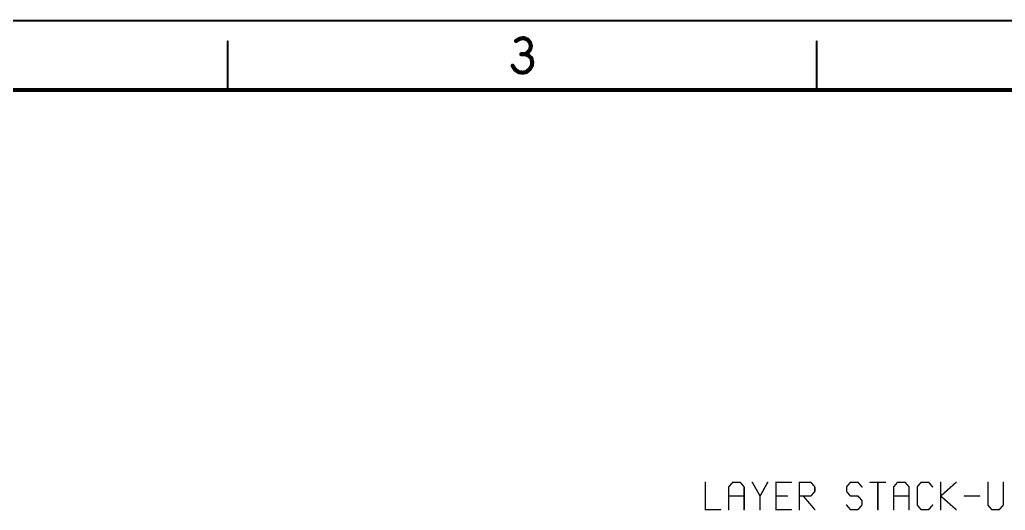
# Model space of a CAD drawing. Extents: x -14.2 to 19.9, y -5.2 to 16.9.
# Drawn here: x 5.6 to 12.71, y 13.32 to 16.86 of the extents above; entities that cross this region are included whole.
import ezdxf

# ---------------------------------------------------------------- set-up
doc = ezdxf.new("R2010")
doc.units = 0
doc.layers.get('0').update_dxf_attribs({"linetype": 'CONTINUOUS'})
doc.layers.add('FAB', color=2, linetype='CONTINUOUS')

# ---------------------------------------------------------------- blocks, each defined once
blk = doc.blocks.new('ROUND_2')
at = {"const_width": 0.005}
blk.add_lwpolyline([(-0.0025, 0, 1), (0.0025, 0, 1)], format="xyb", close=True, dxfattribs=at)
blk = doc.blocks.new('ROUND_105')
at = {"const_width": 0.0075}
blk.add_lwpolyline([(-0.00375, 0, 1), (0.00375, 0, 1)], format="xyb", close=True, dxfattribs=at)
blk = doc.blocks.new('ROUND_138')
at = {"const_width": 0.015}
blk.add_lwpolyline([(-0.0075, 0, 1), (0.0075, 0, 1)], format="xyb", close=True, dxfattribs=at)

msp = doc.modelspace()

# ---------------------------------------------------------------- linework, layer by layer
at = {"layer": 'FAB'}
for points, const_width in [([(-14.1499, 16.8528), (19.8501, 16.8528)], 0.015), ([(9.2094, 16.7236), (9.181, 16.7069)], 0.03), ([(9.2377, 16.7278), (9.2094, 16.7236)], 0.03), ([(9.266, 16.7152), (9.2377, 16.7278)], 0.03), ([(9.2818, 16.6944), (9.266, 16.7152)], 0.03), ([(7.1001, 16.7028), (7.1001, 16.3528)], 0.015), ([(9.266, 16.6236), (9.2818, 16.6444)], 0.03), ([(9.2881, 16.6694), (9.2818, 16.6944)], 0.03), ([(9.2818, 16.6444), (9.2881, 16.6694)], 0.03), ([(11.3501, 16.7028), (11.3501, 16.3528)], 0.015), ([(9.2471, 16.6111), (9.2188, 16.6111)], 0.03), ([(9.2471, 16.6111), (9.266, 16.6236)], 0.03), ([(9.2692, 16.6027), (9.2471, 16.6111)], 0.03), ([(9.2913, 16.5819), (9.2692, 16.6027)], 0.03), ([(9.2975, 16.5527), (9.2913, 16.5819)], 0.03), ([(9.1558, 16.5277), (9.1747, 16.4986)], 0.03), ([(9.1747, 16.4986), (9.1999, 16.4819)], 0.03), ([(9.2535, 16.4819), (9.2787, 16.5027)], 0.03), ([(9.2787, 16.5027), (9.2944, 16.5277)], 0.03), ([(9.2944, 16.5277), (9.2975, 16.5527)], 0.03), ([(9.1999, 16.4819), (9.2283, 16.4778)], 0.03), ([(9.2283, 16.4778), (9.2535, 16.4819)], 0.03), ([(18.8501, 16.3528), (-13.1499, 16.3528)], 0.03), ([(10.5459, 13.5201), (10.5459, 13.3231)], 0.01), ([(10.7159, 13.4871), (10.7439, 13.5201)], 0.01), ([(10.7439, 13.5201), (10.7989, 13.5201)], 0.01), ([(10.7989, 13.5201), (10.8269, 13.4871)], 0.01), ([(10.8859, 13.5201), (10.9419, 13.4211)], 0.01), ([(10.9419, 13.4211), (10.9969, 13.5201)], 0.01), ([(11.0559, 13.5201), (11.1669, 13.5201)], 0.01), ([(11.0559, 13.5201), (11.0559, 13.3231)], 0.01), ([(11.2259, 13.3231), (11.2259, 13.5201)], 0.01), ([(11.2259, 13.5201), (11.3089, 13.5201)], 0.01), ([(11.3089, 13.5201), (11.3369, 13.4871)], 0.01), ([(11.5659, 13.4871), (11.5939, 13.5201)], 0.01), ([(11.5939, 13.5201), (11.6489, 13.5201)], 0.01), ([(11.6489, 13.5201), (11.6769, 13.4871)], 0.01), ([(11.7359, 13.5201), (11.8469, 13.5201)], 0.01), ([(11.7919, 13.5201), (11.7919, 13.3231)], 0.01), ([(11.9059, 13.4871), (11.9339, 13.5201)], 0.01), ([(11.9339, 13.5201), (11.9889, 13.5201)], 0.01), ([(11.9889, 13.5201), (12.0169, 13.4871)], 0.01), ([(12.0759, 13.4871), (12.1039, 13.5201)], 0.01), ([(12.1039, 13.5201), (12.1589, 13.5201)], 0.01), ([(12.1589, 13.5201), (12.1869, 13.4871)], 0.01), ([(12.2459, 13.5201), (12.2459, 13.3231)], 0.01), ([(12.3569, 13.5201), (12.2459, 13.4211)], 0.01), ([(12.5859, 13.5201), (12.5859, 13.3561)], 0.01), ([(12.6969, 13.3561), (12.6969, 13.5201)], 0.01), ([(10.7159, 13.3231), (10.7159, 13.4871)], 0.01), ([(10.8269, 13.4871), (10.8269, 13.3231)], 0.01), ([(11.3369, 13.4541), (11.3089, 13.4211)], 0.01), ([(11.3369, 13.4871), (11.3369, 13.4541)], 0.01), ([(11.5659, 13.4541), (11.5659, 13.4871)], 0.01), ([(11.5939, 13.4211), (11.5659, 13.4541)], 0.01), ([(11.9059, 13.3231), (11.9059, 13.4871)], 0.01), ([(12.0169, 13.4871), (12.0169, 13.3231)], 0.01), ([(12.0759, 13.3561), (12.0759, 13.4871)], 0.01), ([(10.7159, 13.4211), (10.8269, 13.4211)], 0.01), ([(10.9419, 13.4211), (10.9419, 13.3231)], 0.01), ([(11.0559, 13.4211), (11.1389, 13.4211)], 0.01), ([(11.3089, 13.4211), (11.2259, 13.4211)], 0.01), ([(11.2539, 13.4211), (11.3369, 13.3231)], 0.01), ([(11.6489, 13.4211), (11.5939, 13.4211)], 0.01), ([(11.6769, 13.3891), (11.6489, 13.4211)], 0.01), ([(11.6769, 13.3561), (11.6769, 13.3891)], 0.01), ([(11.9059, 13.4211), (12.0169, 13.4211)], 0.01), ([(12.2459, 13.4211), (12.3569, 13.3231)], 0.01), ([(12.4159, 13.4211), (12.5269, 13.4211)], 0.01), ([(10.5459, 13.3231), (10.6569, 13.3231)], 0.01), ([(11.0559, 13.3231), (11.1669, 13.3231)], 0.01), ([(11.5659, 13.3561), (11.5939, 13.3231)], 0.01), ([(11.5939, 13.3231), (11.6489, 13.3231)], 0.01), ([(11.6489, 13.3231), (11.6769, 13.3561)], 0.01), ([(12.1039, 13.3231), (12.0759, 13.3561)], 0.01), ([(12.1589, 13.3231), (12.1039, 13.3231)], 0.01), ([(12.1869, 13.3561), (12.1589, 13.3231)], 0.01), ([(12.5859, 13.3561), (12.6139, 13.3231)], 0.01), ([(12.6139, 13.3231), (12.6689, 13.3231)], 0.01), ([(12.6689, 13.3231), (12.6969, 13.3561)], 0.01)]:
    msp.add_lwpolyline(points, dxfattribs=dict(at, const_width=const_width))

# ---------------------------------------------------------------- block references
for name, p in [('ROUND_138', (9.181, 16.7069)), ('ROUND_138', (9.2094, 16.7236)), ('ROUND_138', (9.2094, 16.7236)), ('ROUND_138', (9.2377, 16.7278)), ('ROUND_138', (9.2377, 16.7278)), ('ROUND_138', (9.266, 16.7152)), ('ROUND_138', (9.266, 16.7152)), ('ROUND_105', (7.1001, 16.7028)), ('ROUND_138', (9.2818, 16.6944)), ('ROUND_138', (9.2818, 16.6944)), ('ROUND_138', (9.2818, 16.6444)), ('ROUND_138', (9.2818, 16.6444)), ('ROUND_138', (9.2881, 16.6694)), ('ROUND_138', (9.2881, 16.6694)), ('ROUND_105', (11.3501, 16.7028)), ('ROUND_138', (9.2188, 16.6111)), ('ROUND_138', (9.2471, 16.6111)), ('ROUND_138', (9.2471, 16.6111)), ('ROUND_138', (9.2471, 16.6111)), ('ROUND_138', (9.266, 16.6236)), ('ROUND_138', (9.266, 16.6236)), ('ROUND_138', (9.2692, 16.6027)), ('ROUND_138', (9.2692, 16.6027)), ('ROUND_138', (9.2913, 16.5819)), ('ROUND_138', (9.2913, 16.5819)), ('ROUND_138', (9.1558, 16.5277)), ('ROUND_138', (9.1747, 16.4986)), ('ROUND_138', (9.1747, 16.4986)), ('ROUND_138', (9.2787, 16.5027)), ('ROUND_138', (9.2787, 16.5027)), ('ROUND_138', (9.2944, 16.5277)), ('ROUND_138', (9.2944, 16.5277)), ('ROUND_138', (9.2975, 16.5527)), ('ROUND_138', (9.2975, 16.5527)), ('ROUND_138', (9.1999, 16.4819)), ('ROUND_138', (9.1999, 16.4819)), ('ROUND_138', (9.2283, 16.4778)), ('ROUND_138', (9.2283, 16.4778)), ('ROUND_138', (9.2535, 16.4819)), ('ROUND_138', (9.2535, 16.4819)), ('ROUND_105', (7.1001, 16.3528)), ('ROUND_105', (11.3501, 16.3528)), ('ROUND_2', (10.5459, 13.5201)), ('ROUND_2', (10.7439, 13.5201)), ('ROUND_2', (10.7439, 13.5201)), ('ROUND_2', (10.7989, 13.5201)), ('ROUND_2', (10.7989, 13.5201)), ('ROUND_2', (10.8859, 13.5201)), ('ROUND_2', (10.9969, 13.5201)), ('ROUND_2', (11.0559, 13.5201)), ('ROUND_2', (11.0559, 13.5201)), ('ROUND_2', (11.1669, 13.5201)), ('ROUND_2', (11.2259, 13.5201)), ('ROUND_2', (11.2259, 13.5201)), ('ROUND_2', (11.3089, 13.5201)), ('ROUND_2', (11.3089, 13.5201)), ('ROUND_2', (11.5939, 13.5201)), ('ROUND_2', (11.5939, 13.5201)), ('ROUND_2', (11.6489, 13.5201)), ('ROUND_2', (11.6489, 13.5201)), ('ROUND_2', (11.7359, 13.5201)), ('ROUND_2', (11.7919, 13.5201)), ('ROUND_2', (11.8469, 13.5201)), ('ROUND_2', (11.9339, 13.5201)), ('ROUND_2', (11.9339, 13.5201)), ('ROUND_2', (11.9889, 13.5201)), ('ROUND_2', (11.9889, 13.5201)), ('ROUND_2', (12.1039, 13.5201)), ('ROUND_2', (12.1039, 13.5201)), ('ROUND_2', (12.1589, 13.5201)), ('ROUND_2', (12.1589, 13.5201)), ('ROUND_2', (12.2459, 13.5201)), ('ROUND_2', (12.3569, 13.5201)), ('ROUND_2', (12.5859, 13.5201)), ('ROUND_2', (12.6969, 13.5201)), ('ROUND_2', (10.7159, 13.4871)), ('ROUND_2', (10.7159, 13.4871)), ('ROUND_2', (10.8269, 13.4871)), ('ROUND_2', (10.8269, 13.4871)), ('ROUND_2', (11.3369, 13.4871)), ('ROUND_2', (11.3369, 13.4871)), ('ROUND_2', (11.3369, 13.4541)), ('ROUND_2', (11.3369, 13.4541)), ('ROUND_2', (11.5659, 13.4871)), ('ROUND_2', (11.5659, 13.4871)), ('ROUND_2', (11.5659, 13.4541)), ('ROUND_2', (11.5659, 13.4541)), ('ROUND_2', (11.6769, 13.4871)), ('ROUND_2', (11.9059, 13.4871)), ('ROUND_2', (11.9059, 13.4871)), ('ROUND_2', (12.0169, 13.4871)), ('ROUND_2', (12.0169, 13.4871)), ('ROUND_2', (12.0759, 13.4871)), ('ROUND_2', (12.0759, 13.4871)), ('ROUND_2', (12.1869, 13.4871)), ('ROUND_2', (10.7159, 13.4211)), ('ROUND_2', (10.8269, 13.4211)), ('ROUND_2', (10.9419, 13.4211)), ('ROUND_2', (10.9419, 13.4211)), ('ROUND_2', (10.9419, 13.4211)), ('ROUND_2', (11.0559, 13.4211)), ('ROUND_2', (11.1389, 13.4211)), ('ROUND_2', (11.2259, 13.4211)), ('ROUND_2', (11.2539, 13.4211)), ('ROUND_2', (11.3089, 13.4211)), ('ROUND_2', (11.3089, 13.4211)), ('ROUND_2', (11.5939, 13.4211)), ('ROUND_2', (11.5939, 13.4211)), ('ROUND_2', (11.6489, 13.4211)), ('ROUND_2', (11.6489, 13.4211)), ('ROUND_2', (11.6769, 13.3891)), ('ROUND_2', (11.6769, 13.3891)), ('ROUND_2', (11.9059, 13.4211)), ('ROUND_2', (12.0169, 13.4211)), ('ROUND_2', (12.2459, 13.4211)), ('ROUND_2', (12.2459, 13.4211)), ('ROUND_2', (12.4159, 13.4211)), ('ROUND_2', (12.5269, 13.4211)), ('ROUND_2', (10.5459, 13.3231)), ('ROUND_2', (10.5459, 13.3231)), ('ROUND_2', (10.6569, 13.3231)), ('ROUND_2', (10.7159, 13.3231)), ('ROUND_2', (10.8269, 13.3231)), ('ROUND_2', (10.9419, 13.3231)), ('ROUND_2', (11.0559, 13.3231)), ('ROUND_2', (11.0559, 13.3231)), ('ROUND_2', (11.1669, 13.3231)), ('ROUND_2', (11.2259, 13.3231)), ('ROUND_2', (11.3369, 13.3231)), ('ROUND_2', (11.5659, 13.3561)), ('ROUND_2', (11.5939, 13.3231)), ('ROUND_2', (11.5939, 13.3231)), ('ROUND_2', (11.6489, 13.3231)), ('ROUND_2', (11.6489, 13.3231)), ('ROUND_2', (11.6769, 13.3561)), ('ROUND_2', (11.6769, 13.3561)), ('ROUND_2', (11.7919, 13.3231)), ('ROUND_2', (11.9059, 13.3231)), ('ROUND_2', (12.0169, 13.3231)), ('ROUND_2', (12.0759, 13.3561)), ('ROUND_2', (12.0759, 13.3561)), ('ROUND_2', (12.1039, 13.3231)), ('ROUND_2', (12.1039, 13.3231)), ('ROUND_2', (12.1589, 13.3231)), ('ROUND_2', (12.1589, 13.3231)), ('ROUND_2', (12.1869, 13.3561)), ('ROUND_2', (12.2459, 13.3231)), ('ROUND_2', (12.3569, 13.3231)), ('ROUND_2', (12.5859, 13.3561)), ('ROUND_2', (12.5859, 13.3561)), ('ROUND_2', (12.6139, 13.3231)), ('ROUND_2', (12.6139, 13.3231)), ('ROUND_2', (12.6689, 13.3231)), ('ROUND_2', (12.6689, 13.3231)), ('ROUND_2', (12.6969, 13.3561)), ('ROUND_2', (12.6969, 13.3561))]:
    msp.add_blockref(name, p, dxfattribs=at)

doc.saveas('drawing.dxf')
